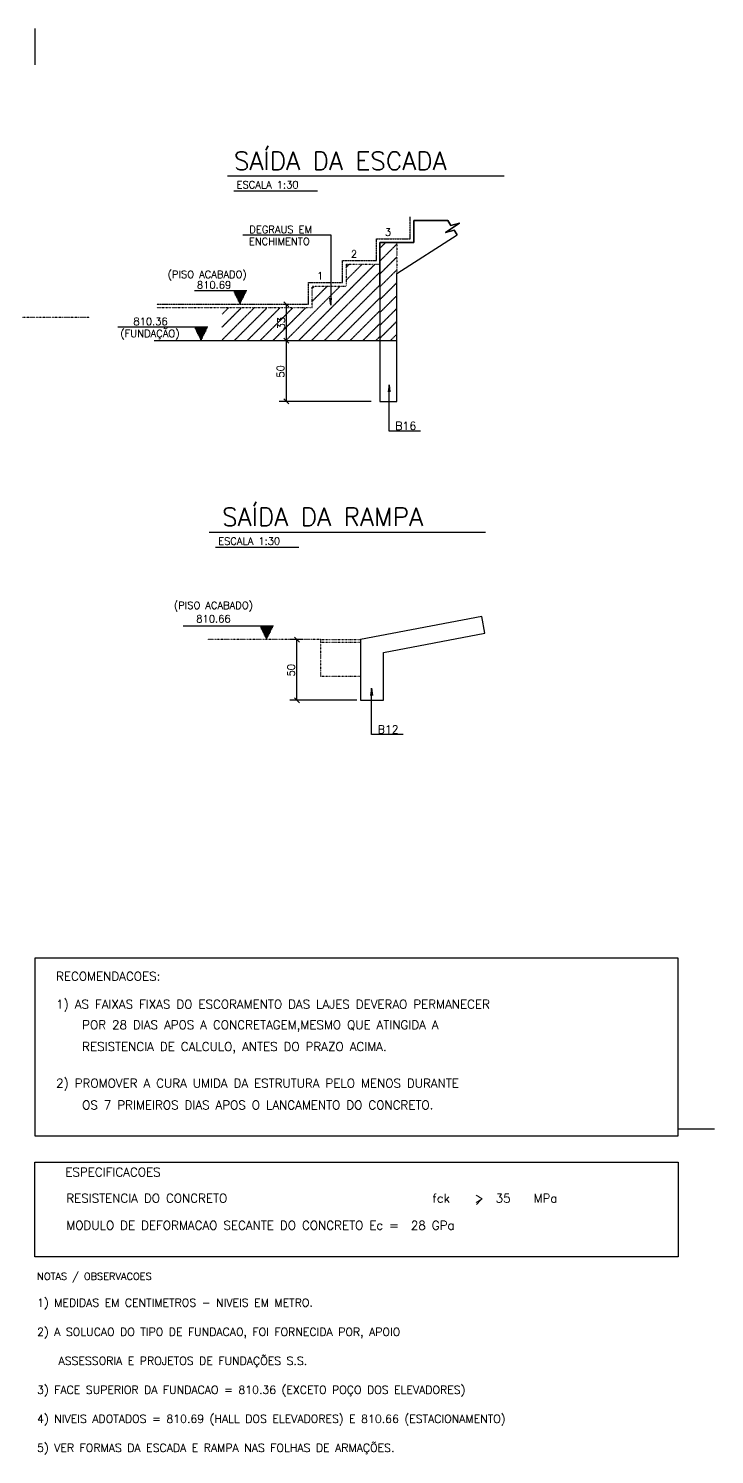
# Model space of a CAD drawing. Extents: x 1476 to 8419, y 491 to 3991.
# Drawn here: x 7476 to 8419, y 2031 to 3991 of the extents above; entities that cross this region are included whole.
import ezdxf

# ---------------------------------------------------------------- set-up
doc = ezdxf.new("R2010")
doc.units = 0
doc.header["$MEASUREMENT"] = 0
doc.linetypes.add('ESTILO_TQS_0004', pattern=[2, 0.5, -0.4, 0.1, -0.4, 0.1, -0.5])
doc.linetypes.add('ESTILO_TQS_0005', pattern=[0.4, 0.3, -0.1])
for name, color, linetype in [('1', 1, 'CONTINUOUS'), ('2', 2, 'CONTINUOUS'), ('3', 3, 'CONTINUOUS'), ('6', 6, 'CONTINUOUS'), ('8', 8, 'CONTINUOUS'), ('9', 9, 'CONTINUOUS')]:
    doc.layers.add(name, color=color, linetype=linetype)
doc.styles.get("Standard").update_dxf_attribs({"font": 'ROMANS.SHX'})

msp = doc.modelspace()

# ---------------------------------------------------------------- linework, layer by layer
at = {"layer": '1', "linetype": 'Continuous'}
msp.add_line((8419.37979, 2478.052839), (8369.127767, 2478.052839), dxfattribs=at)
for points in [[(7484.895681, 2468.877323), (8369.384196, 2468.877323), (8369.384196, 2712.936308), (7484.895681, 2712.936308), (7484.895681, 2468.877323)], [(7484.895681, 2432.955027), (8369.384196, 2432.955027), (8369.384196, 2302.920509), (7484.895681, 2302.920509), (7484.895681, 2432.955027)]]:
    msp.add_lwpolyline(points, dxfattribs=at)
at = {"layer": '2', "linetype": 'Continuous'}
for p, q in [((7834.456014, 3608.123277), (7827.384946, 3615.194344)), ((7834.456014, 3558.122277), (7827.384946, 3565.193344)), ((7834.456014, 3558.122277), (7827.384946, 3565.193344)), ((7834.456014, 3474.787277), (7827.384946, 3481.858344)), ((7848.916963, 3147.320702), (7841.845895, 3154.39177)), ((7848.916963, 3063.985702), (7841.845895, 3071.05677))]:
    msp.add_line(p, q, dxfattribs=at)
at = {"layer": '3', "linetype": 'Continuous'}
for p, q in [((7484.895681, 3990.679532), (7484.895681, 3940.680032)), ((7484.895681, 3990.679532), (7484.895681, 3940.680032)), ((7484.895681, 3990.679532), (7484.895681, 3940.680032)), ((7484.895681, 3990.679532), (7484.895681, 3940.680032)), ((7749.962746, 3788.261557), (8130.058871, 3788.261557)), ((7758.538836, 3767.740002), (7873.472664, 3767.740002)), ((7776.401274, 3630.408819), (7704.401289, 3630.408819)), ((7758.487355, 3628.736605), (7775.565212, 3628.736605)), ((7759.323453, 3627.064445), (7774.729114, 3627.064445)), ((7760.159551, 3625.392248), (7773.893051, 3625.392248)), ((7760.995614, 3623.720088), (7773.056953, 3623.720088)), ((7761.831712, 3622.047927), (7772.220855, 3622.047891)), ((7762.66781, 3620.375731), (7771.384793, 3620.375731)), ((7763.503908, 3618.703525), (7770.548694, 3618.703561)), ((7764.340006, 3617.03132), (7769.712596, 3617.031365)), ((7765.176105, 3615.359159), (7768.876498, 3615.359159)), ((7766.012167, 3613.686999), (7768.040382, 3613.686999)), ((7722.92375, 3580.407819), (7599.061463, 3580.407819)), ((7705.00983, 3578.735605), (7722.087687, 3578.735605)), ((7705.845928, 3577.063445), (7721.251589, 3577.063445)), ((7706.682027, 3575.391248), (7720.415527, 3575.391248)), ((7707.518089, 3573.719088), (7719.579429, 3573.719088)), ((7708.354187, 3572.046927), (7718.74333, 3572.046891)), ((7709.190285, 3570.374731), (7717.907268, 3570.374731)), ((7710.026384, 3568.702525), (7717.07117, 3568.702561)), ((7710.862482, 3567.03032), (7716.235072, 3567.030365)), ((7711.69858, 3565.358159), (7715.398973, 3565.358159)), ((7712.534642, 3563.685999), (7714.562857, 3563.685999)), ((7724.658712, 3298.554063), (8104.754836, 3298.554063)), ((7733.234801, 3278.032507), (7848.168629, 3278.032507)), ((7812.990748, 3169.606245), (7689.128461, 3169.606245)), ((7795.076828, 3167.93403), (7812.154685, 3167.93403)), ((7795.912926, 3166.26187), (7811.318587, 3166.26187)), ((7796.749025, 3164.589673), (7810.482525, 3164.589673)), ((7797.585087, 3162.917513), (7809.646427, 3162.917513)), ((7798.421185, 3161.245352), (7808.810328, 3161.245316)), ((7799.257283, 3159.573156), (7807.974266, 3159.573156)), ((7800.093382, 3157.90095), (7807.138168, 3157.900986)), ((7800.92948, 3156.228745), (7806.30207, 3156.22879)), ((7801.765578, 3154.556584), (7805.465971, 3154.556584)), ((7802.60164, 3152.884424), (7804.629855, 3152.884424)), ((8092.142725, 2374.631832), (8098.102323, 2380.819781))]:
    msp.add_line(p, q, dxfattribs=at)
at = {"layer": '3', "linetype": 'ESTILO_TQS_0004'}
for p, q in [((7982.879607, 3696.660511), (7982.879607, 3653.919551)), ((7912.878207, 3666.659911), (7959.545807, 3666.659911)), ((7912.878207, 3666.659911), (7912.878207, 3636.659311)), ((7866.210607, 3606.658711), (7866.210607, 3636.659311)), ((7866.210607, 3636.659311), (7912.878207, 3636.659311)), ((7866.210607, 3606.658711), (7652.619331, 3606.658711)), ((6532.701167, 3593.949909), (7560.252862, 3593.949909)), ((7877.778562, 3150.856236), (7721.964979, 3150.856236)), ((7877.778562, 3150.856236), (7877.778562, 3100.855236)), ((7877.778562, 3150.856236), (7932.779662, 3150.856236)), ((7877.778562, 3147.522836), (7932.779662, 3147.522836)), ((7877.778562, 3100.855236), (7932.779662, 3100.855236))]:
    msp.add_line(p, q, dxfattribs=at)
at = {"layer": '6', "linetype": 'Continuous'}
for p, q in [((8006.213407, 3696.660511), (8006.213407, 3726.661111)), ((8006.213407, 3726.661111), (8052.881007, 3726.661111)), ((7959.545807, 3666.659911), (7959.545807, 3696.660511)), ((7959.545807, 3696.660511), (8006.213407, 3696.660511)), ((7959.545807, 3636.659311), (7959.545807, 3666.659911)), ((7982.879607, 3561.657811), (7982.879607, 3653.919551)), ((7959.545807, 3636.659311), (7959.545807, 3561.657811)), ((7959.545807, 3561.657811), (7959.545807, 3478.322811)), ((7982.879607, 3561.657811), (7959.545807, 3561.657811)), ((7982.879607, 3478.322811), (7982.879607, 3561.657811)), ((7959.545807, 3478.322811), (7982.879607, 3478.322811)), ((7932.779662, 3150.856236), (7932.779662, 3067.521236)), ((7964.446962, 3067.521236), (7964.446962, 3133.16818)), ((7932.779662, 3067.521236), (7964.446962, 3067.521236))]:
    msp.add_line(p, q, dxfattribs=at)
at = {"layer": '8', "linetype": 'Continuous'}
for points in [[(8057.086991, 3720.118468), (8052.881007, 3726.661111), (8006.213407, 3726.661111), (8006.213407, 3696.660511), (7959.545807, 3696.660511), (7959.545807, 3478.322811), (7982.879607, 3478.322811), (7982.879607, 3653.919551), (8065.498936, 3707.03322), (8061.292964, 3713.575844), (8049.376027, 3710.538201), (8069.003916, 3723.15613), (8057.086991, 3720.118468)], [(8099.449662, 3182.806875), (7932.779662, 3150.856236), (7932.779662, 3067.521236), (7964.446962, 3067.521236), (7964.446962, 3133.16818), (8103.842759, 3159.890354), (8099.449662, 3182.806875)]]:
    msp.add_lwpolyline(points, dxfattribs=at)
at = {"layer": '9', "linetype": 'ESTILO_TQS_0005'}
for p, q in [((8000.934258, 3701.660611), (8000.934258, 3731.998897)), ((7954.545707, 3671.660011), (7954.545707, 3701.660611)), ((7954.545707, 3701.660611), (8000.934258, 3701.660611)), ((7959.545807, 3688.925118), (7967.281199, 3696.660511)), ((7959.545807, 3671.247448), (7982.879607, 3694.581248)), ((7847.507217, 3561.657811), (7952.509317, 3666.659911)), ((7907.878107, 3641.659411), (7907.878107, 3671.660011)), ((7907.878107, 3671.660011), (7954.545707, 3671.660011)), ((7912.878207, 3644.70647), (7934.831647, 3666.659911)), ((7912.878207, 3662.38414), (7917.153978, 3666.659911)), ((7959.545807, 3653.569779), (7982.879607, 3676.903579)), ((7865.184886, 3561.657811), (7959.545807, 3656.018731)), ((7959.545807, 3635.892109), (7982.879607, 3659.225909)), ((7829.829547, 3561.657811), (7904.831047, 3636.659311)), ((7861.210507, 3611.658811), (7861.210507, 3641.659411)), ((7861.210507, 3641.659411), (7907.878107, 3641.659411)), ((7866.210607, 3615.71654), (7887.153378, 3636.659311)), ((7866.210607, 3633.394209), (7869.475708, 3636.659311)), ((7882.862556, 3561.657811), (7959.545807, 3638.341062)), ((7959.545807, 3618.21444), (7982.879607, 3641.54824)), ((7652.619331, 3611.658811), (7861.210507, 3611.658811)), ((7742.463622, 3562.680233), (7786.442099, 3606.658711)), ((7742.463622, 3580.357902), (7768.76443, 3606.658711)), ((7742.463622, 3598.035572), (7751.08676, 3606.658711)), ((7759.118869, 3561.657811), (7804.119769, 3606.658711)), ((7776.796538, 3561.657811), (7821.797438, 3606.658711)), ((7794.474208, 3561.657811), (7839.475108, 3606.658711)), ((7812.151878, 3561.657811), (7857.152778, 3606.658711)), ((7900.540225, 3561.657811), (7959.545807, 3620.663392)), ((7959.545807, 3600.53677), (7982.879607, 3623.87057)), ((7959.545807, 3582.859101), (7982.879607, 3606.192901)), ((7918.217895, 3561.657811), (7959.545807, 3602.985722)), ((7959.545807, 3565.181431), (7982.879607, 3588.515231)), ((7935.895564, 3561.657811), (7959.545807, 3585.308053)), ((7953.573234, 3561.657811), (7959.545807, 3567.630383)), ((7973.699856, 3561.657811), (7982.879607, 3570.837562))]:
    msp.add_line(p, q, dxfattribs=at)
at = {"layer": '9', "linetype": 'Continuous'}
for p, q in [((7830.92048, 3561.657811), (7830.92048, 3611.658811)), ((7959.545807, 3561.657811), (7649.099653, 3561.657811)), ((7882.020094, 3561.657811), (7820.92048, 3561.657811)), ((7830.92048, 3478.322811), (7830.92048, 3561.657811)), ((7947.444246, 3478.322811), (7820.92048, 3478.322811)), ((7851.282089, 3150.856236), (7835.381429, 3150.856236)), ((7845.381429, 3067.521236), (7845.381429, 3150.856236)), ((7927.779662, 3067.521236), (7835.381429, 3067.521236))]:
    msp.add_line(p, q, dxfattribs=at)
for points in [[(8052.881007, 3726.661111), (8057.086991, 3720.118468), (8069.003916, 3723.15613), (8049.376027, 3710.538201), (8061.292964, 3713.575844), (8065.498936, 3707.03322)], [(7771.082472, 3707.128548), (7891.797532, 3707.128548), (7891.797532, 3610.291787), (7890.49227, 3620.206236), (7891.797532, 3610.291787), (7893.102794, 3620.206236)], [(8015.268696, 3437.384537), (7971.948951, 3437.384537), (7971.948951, 3501.224161), (7973.254212, 3491.309712), (7971.948951, 3501.224161), (7970.643689, 3491.309712)], [(7991.195897, 3020.292539), (7947.876152, 3020.292539), (7947.876152, 3084.132163), (7949.181414, 3074.217715), (7947.876152, 3084.132163), (7946.57089, 3074.217715)]]:
    msp.add_lwpolyline(points, dxfattribs=at)

# ---------------------------------------------------------------- texts
at = {"layer": '2', "linetype": 'Continuous'}
for s, p in [('810.36', (7620.535785, 3583.104212)), ('810.66', (7707.054618, 3174.478369))]:
    msp.add_text(s, height=10, dxfattribs=at).set_placement(p)
for s, p in [('33', (7828.684073, 3577.064897)), ('50', (7827.92048, 3510.990311)), ('50', (7842.381429, 3100.188736))]:
    msp.add_text(s, height=10, rotation=90, dxfattribs=at).set_placement(p)
at = {"layer": '3', "linetype": 'Continuous'}
for s, height, p in [('SAÍDA DA ESCADA', 25, (7758.725822, 3796.344768)), ('ESCALA 1:30', 10, (7762.370537, 3771.032179)), ('DEGRAUS EM', 10, (7779.917257, 3709.464037)), ('3', 10, (7966.252501, 3705.887439)), ('ENCHIMENTO', 10, (7779.31551, 3693.178401)), ('2', 10, (7919.584901, 3675.886839)), ('(PISO ACABADO)', 10, (7667.591011, 3647.805108)), ('1', 10, (7872.917301, 3645.886239)), ('810.69', 10, (7707.908656, 3633.300834)), ('(FUNDAÇÃO)', 10, (7602.646822, 3566.662271)), ('B16', 11, (7980.511802, 3439.196702)), ('SAÍDA DA RAMPA', 25, (7742.405157, 3307.110082)), ('ESCALA 1:30', 10, (7737.066502, 3281.324684)), ('(PISO ACABADO)', 10, (7676.134858, 3192.965297)), ('B12', 11, (7956.439003, 3022.104704)), ('RECOMENDACOES:', 11.985081, (7514.259426, 2682.247376)), ('1) AS FAIXAS FIXAS DO ESCORAMENTO DAS LAJES DEVERAO PERMANECER', 11.985081, (7514.259426, 2643.79824)), ('POR 28 DIAS APOS A CONCRETAGEM,MESMO QUE ATINGIDA A', 11.985081, (7550.118083, 2615.523845)), ('RESISTENCIA DE CALCULO, ANTES DO PRAZO ACIMA.', 11.985081, (7550.118083, 2585.650989)), ('2) PROMOVER A CURA UMIDA DA ESTRUTURA PELO MENOS DURANTE', 11.985081, (7514.259426, 2535.248968)), ('OS 7 PRIMEIROS DIAS APOS O LANCAMENTO DO CONCRETO.', 11.985081, (7550.118083, 2505.376112)), ('ESPECIFICACOES', 11.979091, (7527.0209, 2413.223219)), ('RESISTENCIA DO CONCRETO', 11.979091, (7528.293678, 2377.21108)), ('fck', 11.979091, (8031.543504, 2377.21108)), ('>  35', 12, (8089.750651, 2377.21108)), ('MPa', 11.979091, (8170.650686, 2377.21108)), ('MODULO DE DEFORMACAO SECANTE DO CONCRETO Ec =  28 GPa', 12, (7528.293678, 2340.023492)), ('NOTAS / OBSERVACOES', 9.858029, (7488.164679, 2270.903814)), ('1) MEDIDAS EM CENTIMETROS - NIVEIS EM METRO.', 11, (7488.164679, 2234.196673)), ('2) A SOLUCAO DO TIPO DE FUNDACAO, FOI FORNECIDA POR, APOIO', 11, (7488.164679, 2194.070967)), ('ASSESSORIA E PROJETOS DE FUNDAÇÕES S.S.', 11, (7517.630848, 2154.265791)), ('3) FACE SUPERIOR DA FUNDACAO = 810.36 (EXCETO POÇO DOS ELEVADORES)', 11, (7488.164679, 2114.460615)), ('4) NIVEIS ADOTADOS = 810.69 (HALL DOS ELEVADORES) E 810.66 (ESTACIONAMENTO)', 11, (7488.164679, 2074.617236)), ('5) VER FORMAS DA ESCADA E RAMPA NAS FOLHAS DE ARMAÇÕES.', 11, (7488.164679, 2034.773857))]:
    msp.add_text(s, height=height, dxfattribs=at).set_placement(p)

doc.saveas('drawing.dxf')
